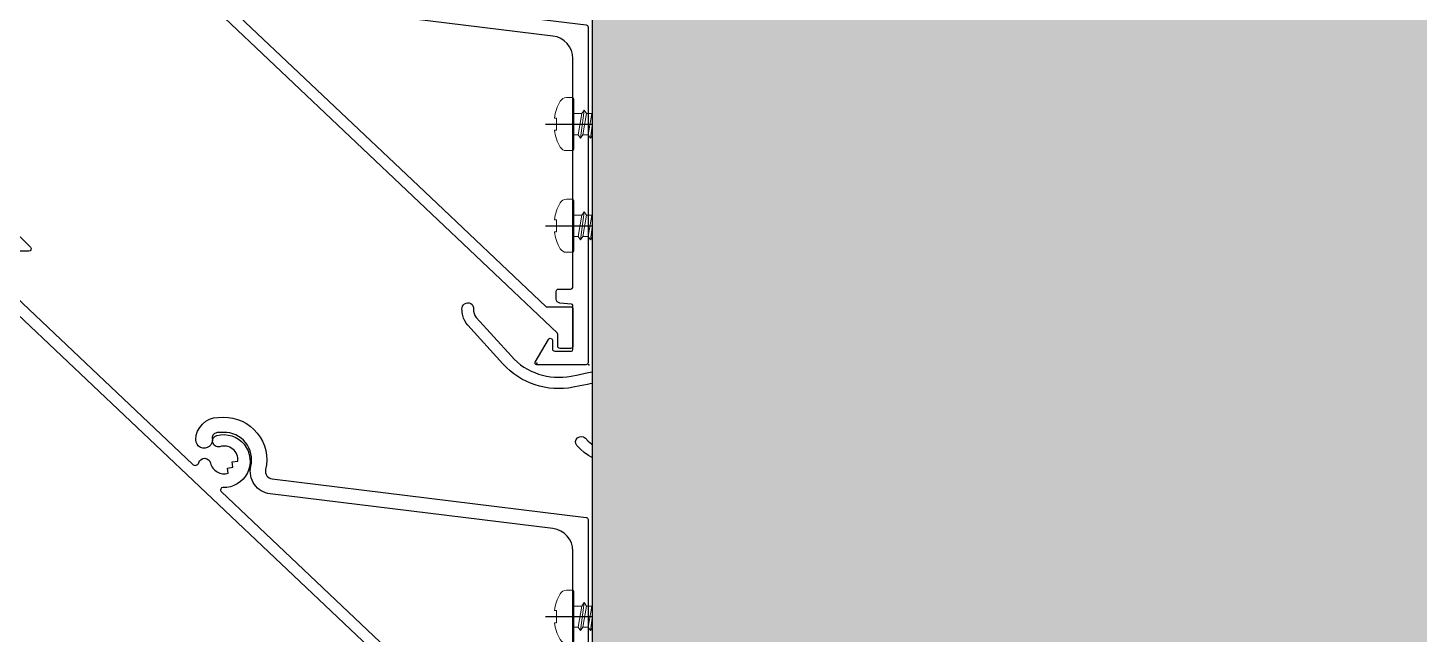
# Model space of a CAD drawing. Header units: millimetres. Extents: x 652937 to 1670132, y 1473552 to 2851037.
# Drawn here: x 708336.6 to 708520.1, y 1493266.8 to 1493346.8 of the extents above; entities that cross this region are included whole.
import ezdxf

# ---------------------------------------------------------------- set-up
doc = ezdxf.new("R2010")
doc.units = ezdxf.units.MM
doc.set_wipeout_variables(frame=1)
doc.linetypes.add('CENTER', pattern=[50.800000000000004, 31.75, -6.35, 6.35, -6.35])
doc.linetypes.add('HIDDEN', pattern=[0.375, 0.25, -0.125])
for name, color, linetype in [('010 - ASPG_ACCESSORIES_MAIN_COLOR_1', 7, 'Continuous'), ('010 - ASPG_EXTR_MAIN_COLOR_2', 7, 'Continuous'), ('010 - ASPG_FLASHING_HATCH_', 7, 'Continuous'), ('010 - ASPG_FLASHING_MAIN_COLOR_4', 7, 'Continuous'), ('010 - ASPG_FLASING_WIPEOUT_', 7, 'Continuous'), ('010 - ASPG_FRAMING_MAIN_COLOR_2', 7, 'Continuous'), ('010 - ASPG_FRAMING_SUB_COLOR_2', 7, 'Continuous'), ('010 - ASPG_FRAMING_WIPEOUT_', 7, 'Continuous'), ('BOLT & SCREW', 7, 'Continuous'), ('Center Line', 7, 'CENTER')]:
    doc.layers.add(name, color=color, linetype=linetype)
doc.layers.add('010 - ASPG_EXTR_DEF_SUB', color=7, linetype='Continuous', plot=False)
for name, color, linetype, lineweight in [('12-GRID', 7, 'CENTER', 13), ('A-230-M_FLOOR', 7, 'Continuous', 25), ('SCREW', 7, 'Continuous', 5)]:
    doc.layers.add(name, color=color, linetype=linetype, lineweight=lineweight)

# ---------------------------------------------------------------- blocks, each defined once
blk = doc.blocks.new('opening')
at = {"layer": 'A-230-M_FLOOR', "color": 7, "linetype": 'HIDDEN', "ltscale": 30}
blk.add_lwpolyline([(6.959782818565145, 13.7348898552591), (23.21289063012227, 1.69725772831589)], dxfattribs=at)
blk = doc.blocks.new('W-1-PP18-ST_ENT3_REV02_20260413-050421_PP18_ENT3_MAIN_PLAN')
at = {"color": 7, "xscale": 1000, "yscale": 1000, "zscale": 1000, "rotation": 90.00830806532032}
blk.add_blockref('opening', (9903.249421250308, -22408.60476810485), dxfattribs=at)
blk = doc.blocks.new('PZG35-9D5')
at = {"layer": 'Center Line', "color": 7}
blk.add_line((1.4210854715202e-14, 3.733653355866409), (1.4210854715202e-14, -10.53404386090006), dxfattribs=at)
at = {"layer": 'SCREW', "color": 7}
for p, q in [((-1.399999999999963, 2.842170943040401e-14), (-1.399999999999963, -1.090192378864657)), ((1.399999999999991, 0), (1.399999999999991, -0.5901923788647139)), ((-1.850000000000009, -1.399999999999977), (1.850000000000037, -0.8999999999999773)), ((-1.850000000000009, -1.399999999999977), (-1.399999999999963, -1.090192378864685)), ((-1.850000000000009, -1.399999999999977), (-1.399999999999963, -1.709807621135297)), ((-1.399999999999963, -1.090192378864685), (1.399999999999991, -0.5901923788646855)), ((-1.399999999999963, -1.709807621135297), (1.399999999999991, -1.209807621135297)), ((-1.399999999999963, -1.709807621135269), (-1.399999999999963, -2.390192378864697)), ((1.850000000000037, -0.8999999999999773), (1.399999999999991, -0.5901923788646855)), ((1.850000000000037, -0.8999999999999773), (1.399999999999991, -1.209807621135297)), ((1.399999999999991, -1.209807621135269), (1.399999999999991, -1.890192378864725)), ((-1.850000000000009, -2.699999999999989), (1.850000000000037, -2.199999999999989)), ((-1.850000000000009, -2.699999999999989), (-1.399999999999963, -2.390192378864697)), ((-1.850000000000009, -2.699999999999989), (-1.399999999999963, -3.009807621135309)), ((-1.399999999999963, -2.390192378864697), (1.399999999999991, -1.890192378864697)), ((-1.399999999999963, -3.009807621135309), (1.399999999999991, -2.509807621135309)), ((-1.399999999999963, -3.009807621135309), (-1.399999999999963, -3.690192378864708)), ((-1.399999999999963, -3.690192378864708), (-0.8446989986695002, -3.591031485769975)), ((0.5619885887190463, -3.339837273736322), (1.399999999999991, -3.190192378864708)), ((0.7141825614195483, -3.653488843051434), (1.850000000000037, -3.5)), ((1.850000000000037, -2.199999999999989), (1.399999999999991, -1.890192378864697)), ((1.850000000000037, -2.199999999999989), (1.399999999999991, -2.509807621135309)), ((1.399999999999991, -2.50980762113528), (1.399999999999991, -3.190192378864708)), ((1.850000000000037, -3.5), (1.399999999999991, -3.190192378864708)), ((1.850000000000037, -3.5), (1.399999999999991, -3.80980762113532)), ((-1.850000000000009, -4), (-1.399999999999963, -3.690192378864708)), ((-1.850000000000009, -4), (-0.9911470940920566, -3.883938796498938)), ((-1.850000000000009, -4), (-1.399999999999963, -4.30980762113532)), ((-1.399999999999963, -4.30980762113532), (-1.184865735341859, -4.271390788160659)), ((-1.399999999999963, -4.309807621135349), (-1.399999999999963, -8.099999999999966)), ((0.7141825614195483, -3.932275020881832), (1.399999999999991, -3.80980762113532)), ((0.7141825614195483, -4.612659778611231), (1.399999999999991, -4.49019237886472)), ((0.7141825614195483, -4.953488843051389), (1.850000000000037, -4.800000000000011)), ((0.7141825614195483, -5.232275020881843), (1.399999999999991, -5.109807621135332)), ((1.399999999999991, -3.809807621135349), (1.399999999999991, -4.490192378864691)), ((1.850000000000037, -4.800000000000011), (1.399999999999991, -4.49019237886472)), ((1.850000000000037, -4.800000000000011), (1.399999999999991, -5.109807621135332)), ((1.399999999999991, -5.109807621135332), (1.399999999999991, -8.099999999999966)), ((1.4210854715202e-14, -9.5), (-1.399999999999963, -8.099999999999966)), ((1.4210854715202e-14, -9.5), (1.399999999999991, -8.099999999999966))]:
    blk.add_line(p, q, dxfattribs=at)
blk.add_lwpolyline([(1.4210854715202e-14, -9.5), (0.7141825614195483, -5.232275020881843), (0.7141825614195483, -3.600899293750615, 0.4176573264866609), (0.4106596181599826, -3.300919979679151, 0.1081021898226624), (-0.8446989986694433, -3.591031485769975), (-1.399999999999991, -4.701675652739141)], format="xyb", dxfattribs=at)
blk = doc.blocks.new('*U9352')
at = {"layer": 'SCREW', "color": 7}
blk.add_lwpolyline([(3.026373332565058, 1.780836269555209, 0.09905967801670053), (0.7999999999999687, 2.546427498927414), (0.7999999999999687, 2.274284095813357), (-0.800000000000054, 2.274284095813357), (-0.800000000000054, 2.546427498927414, 0.09905967801670058), (-3.026373332565143, 1.780836269555209, 0.2665876613401604), (-3.500000000000043, 0.9556546004010897), (-3.500000000000043, 0.1999999999999886, 0.4142135623730938), (-3.300000000000054, 0), (3.299999999999997, 0, 0.4142135623731049), (3.499999999999986, 0.1999999999999886), (3.499999999999957, 0.9556546004010897, 0.2665876613401604)], format="xyb", close=True, dxfattribs=at)
blk.add_blockref('PZG35-9D5', (-1.4210854715202e-14, 0), dxfattribs=at)
blk = doc.blocks.new('*U9355')
at = {"color": 7}
blk.add_point((0, 0), dxfattribs=at)
at = {"layer": '010 - ASPG_ACCESSORIES_MAIN_COLOR_1', "color": 7}
blk.add_lwpolyline([(-39.69999999902211, -0.5999999995172398, 0.4142135623731156), (-39.99999999883585, -0.8999999995638059), (-39.99999999883585, -7.366962144914214, 0.5773502691897371), (-39.65044321701862, -7.568778847059366), (-36.64260295056738, -5.832201459393036, 0.7673269879794871), (-36.78520590183325, -5.299999999645297), (-37.89999999874271, -5.299999999645297, -0.4142135623735732), (-38.19999999902211, -4.999999999656938), (-38.19999999902211, -2.799999999587089, -0.4142135623730951), (-37.99999999883585, -2.59999999951724), (-32.18326623388566, -2.59999999951724, -0.3888787318530097), (-31.98402729420923, -2.782568851142787), (-31.8474567013327, -4.343577870872468, 0.3888787318530089), (-31.34935935237445, -4.799999999528882), (-30.29999999911524, -4.799999999528882, 0.4142135623732408), (-29.99999999883585, -4.499999999540523), (-29.99999999883585, -2.899999999505599, -0.4142135623731785), (-29.69999999902211, -2.59999999951724), (0.4107479506637901, -2.59999999951724, -0.3789692262628873), (3.38851808081381, -5.235465979035143), (7.952927200356498, -42.5207682372482, 0.4465929586642906), (11.6177961837966, -45.07649022702281, -0.4898018444424612), (16.07846395508386, -48.68238816667036), (16.06490363762714, -49.36225294566866, -0.1824796859550777), (15.80227640201338, -50.01801436272836, -0.2679491924113072), (15.32539491611533, -50.16829426406803, 1.122114645179816), (15.09990952932276, -52.3421093734276, 0.4050039718497206), (18.0645059288945, -49.40213623346681), (18.07806624681689, -48.72227145435209, 0.4898054953707174), (11.15966573380865, -43.12966807454978, -0.4465970485362636), (9.938031048281118, -42.27776159492242), (4.866356541635469, -0.8481197821154633, 0.3641755342157969), (4.570876519894227, -0.5999999995172398)], format="xyb", close=True, dxfattribs=at)
at = {"layer": '010 - ASPG_EXTR_DEF_SUB', "color": 7}
for p in [(-39.99999999883585, -0.4999999995172402), (43.44495566345738, -76.89999999944341), (43.44495566345738, -77.49999999954052)]:
    blk.add_point(p, dxfattribs=at)
at = {"layer": '010 - ASPG_EXTR_MAIN_COLOR_2', "color": 7}
blk.add_lwpolyline([(11.37409105408005, -48.15170148877115), (11.47245816211216, -47.43577758665815), (12.17779493960552, -47.55667202338264), (12.29266474000178, -46.78670596401826, -0.5355375090189683), (14.1918134491425, -49.16870282323253, 0.9915718169393263), (15.66379558271728, -49.57599316951273, 1.157025413028558), (8.792231505503878, -48.77291728999153, -0.6885576205791355), (8.274611146422103, -48.98797988444021), (-17.14292736421339, -22.16859813180672), (-32.34153279638849, -6.131750148785431), (-32.34153279638849, -2.899999981694054, 0.4143115081626392), (-32.64163311407901, -2.59999999951724), (-37.54163311352022, -2.59999999951724, 0.4141156188887998), (-37.84153278893791, -2.899999981635847), (-37.84153278893791, -4.299999988411218, 0.4142135623731781), (-37.54153279098682, -4.599999986478724), (-35.98884801496752, -4.599999986478724, -0.205894629290155), (-35.77110154624097, -4.693635078269653), (33.22969053988345, -77.49999999954052), (43.14495566324331, -77.49999999954052, 0.6681786376628355), (43.35708769806661, -76.98786796536915), (40.5215537941549, -74.1523340573247, 0.6681786381757795), (40.00942175951786, -74.36446609156592), (40.00942175951786, -75.99999999802712), (33.87471885257401, -75.99999999802712), (11.86384030175395, -52.7751643466243, -0.5583539238224016), (12.08261241135187, -51.95244935475676, 0.7662751832817146), (12.03674733010121, -50.39291741001107, -0.4385828234445206), (10.70630855322815, -48.05207626283555)], format="xyb", close=True, dxfattribs=at)
at = {"layer": 'SCREW', "color": 7, "rotation": 180}
for p in [(-21.64901723782532, -2.499999999924694), (-8.237076249206439, -2.499999999924694)]:
    blk.add_blockref('*U9352', p, dxfattribs=at)
blk = doc.blocks.new('*U8772')
at = {"color": 7}
blk.add_wipeout([(1234.0000000029718, 4.000000001237595), (60.00000000297587, 4.000000000000455), (60.00000000297587, 69.30000000000086), (1234.0000000029718, 69.300000001238)], dxfattribs=at).dxf.layer = '010 - ASPG_FRAMING_WIPEOUT_'
at = {"layer": '010 - ASPG_FRAMING_MAIN_COLOR_2', "color": 7}
blk.add_lwpolyline([(1204.000000004136, 69.30000000123734), (90.00000000181171, 69.3), (90.00000000181171, 6), (1204.000000004136, 6.000000001237343)], close=True, dxfattribs=at)
at = {"layer": '010 - ASPG_FRAMING_SUB_COLOR_2', "color": 7}
for points in [[(1234.000000002972, 4.000000001237343), (60.00000000297587, 4), (60.00000000297587, 69.3), (1234.000000002972, 69.30000000123734)], [(60.00000000297587, 2.000000000715772), (60.00000000297587, 4), (1234.000000002972, 4.000000001237343), (1234.000000002972, 2.000000001953115)]]:
    blk.add_lwpolyline(points, close=True, dxfattribs=at)
at = {"color": 7, "xscale": -1, "rotation": 180}
for p in [(1072.614698676858, 69.3), (1137.614698676858, 69.3)]:
    blk.add_blockref('*U9355', p, dxfattribs=at)
blk = doc.blocks.new('*U9351')
at = {"layer": '12-GRID', "color": 7, "linetype": 'CENTER'}
for p, q in [((5.684341886080801e-14, -6.200000000000029), (5.684341886080801e-14, 2.200000000000029)), ((-4.199999999999973, -2), (4.200000000000085, -2))]:
    blk.add_line(p, q, dxfattribs=at)
at = {"layer": 'BOLT & SCREW', "color": 7}
for p, q in [((-0.553537628269381, -1.771128018217196), (-1.767499999999847, -1.558125000000442)), ((-0.4577439635652332, -1.771128018217196), (-0.8837500000000146, -1.558125000000442)), ((-0.2288719817826677, -1.446462371730204), (-0.4418749999998197, -0.2325000000002947)), ((-0.2288719817826677, -1.542256036434869), (-0.4418749999998197, -1.116250000000048)), ((0.2288719817822642, -1.446462371730562), (0.4418749999996946, -0.2324999999999764)), ((0.2288719817822642, -1.542256036434869), (0.4418749999996946, -1.116250000000048)), ((0.4577439635647103, -1.771128018217196), (0.8837499999994917, -1.558125000000442)), ((0.5535376282692559, -1.771128018217196), (1.767500000000001, -1.558125000000124)), ((-0.553537628269381, -2.228871981782805), (-1.767500000000483, -2.441875000000354)), ((-0.4577439635652332, -2.228871981782805), (-0.8837500000000146, -2.441875000000354)), ((-0.2288719817826677, -2.457743963565131), (-0.4418749999998197, -2.883750000000271)), ((-0.2288719817821107, -2.553537628269438), (-0.4418749999998197, -3.767500000000023)), ((0.4418749999996946, -2.883750000000271), (0.2288719817829008, -2.457743963565131)), ((0.2288719817829008, -2.553537628269438), (0.4418749999999732, -3.767500000000023)), ((0.4577439635647103, -2.228871981782805), (0.8837500000001283, -2.441874999999877)), ((0.5535376282692559, -2.228871981782805), (1.767500000000001, -2.441874999999877))]:
    blk.add_line(p, q, dxfattribs=at)
for points in [[(-1.767500000000006, -1.558125000000442), (-0.8837500000001342, -1.558125000000442, 0.4142135623730394), (-0.4418749999998197, -1.116250000000048), (-0.4418749999998197, -0.2325000000002947), (0.4418749999996946, -0.2324999999999764), (0.4418749999996946, -1.116250000000048, 0.4142135623731505), (0.8837500000000089, -1.558125000000442), (1.76750000000012, -1.558125000000124), (1.76750000000012, -2.441874999999877), (0.8837500000000089, -2.441874999999877, 0.414213562373095), (0.4418749999996946, -2.883750000000271), (0.4418749999999732, -3.767500000000023), (-0.4418749999998197, -3.767500000000023), (-0.4418749999998197, -2.883750000000271, 0.4142135623730397), (-0.8837500000001342, -2.441875000000354), (-1.767500000000483, -2.441875000000354)], [(0.2288719817829008, -2.457743963565131, -0.414213562373095), (0.4577439635645909, -2.228871981782805), (0.5535376282692559, -2.228871981782805), (0.5535376282692559, -1.771128018217196), (0.4577439635645909, -1.771128018217196, -0.4142135623730951), (0.228871981782105, -1.542256036434869), (0.228871981782105, -1.446462371730562), (-0.2288719817826677, -1.446462371730204), (-0.2288719817826677, -1.542256036434869, -0.4142135623730951), (-0.4577439635649944, -1.771128018217196), (-0.553537628269381, -1.771128018217196), (-0.553537628269381, -2.228871981782805), (-0.4577439635649944, -2.228871981782805, -0.4142135623730951), (-0.2288719817826677, -2.457743963565131), (-0.2288719817822698, -2.553537628269438), (0.2288719817829008, -2.553537628269438)]]:
    blk.add_lwpolyline(points, format="xyb", close=True, dxfattribs=at)
blk.add_circle((5.684341886080801e-14, -2), 3.5, dxfattribs=at)
blk = doc.blocks.new('*U8773')
at = {"layer": '010 - ASPG_EXTR_DEF_SUB', "color": 7}
blk.add_point((975, -1.877964450613945e-10), dxfattribs=at)
at = {"layer": '010 - ASPG_EXTR_MAIN_COLOR_2', "color": 7}
for points in [[(920.561955856625, 33.06505110446531, 0.07704788012868193), (953.7415275620297, 68.43644483812321, -0.2476739044870795), (953.9891886156984, 68.567140371247), (955.9840893819928, 68.567140371247, -0.04413111325910057), (956.4728248161264, 68.50458020216254, -0.1258462906385483), (958.9636769010685, 67.20642238185908, -0.09885145914925667), (959.8173400671221, 66.03380806522844, -0.2058282691334744), (959.7936664214358, 61.20460651104739, -0.1151163694662807), (956.3683241284452, 57.18072180560492, 0.822373071447778), (957.4550462905318, 56.10392398619959, 0.109184526549196), (961.1486009340733, 60.55948756873775, 0.2083234795678962), (961.1894268463366, 66.64026457490334, 0.1005277992320483), (959.9723091390915, 68.31671042164024, 0.1451157280627245), (956.2923091310076, 70.06714037130521), (940.7587749278173, 70.06714037130521, 0.4336592857269459), (940.4594267569482, 69.74737493495857), (940.8413778650574, 63.96271307486975, 0.0820690263538202), (940.8636512933299, 63.86745857016584, 0.7206537881255028), (942.3290865048766, 63.97254170023305, 0.07922428198988747), (942.3377835312858, 64.06661670509428), (942.0687732263468, 68.14078645617636, -0.4336592857264138), (942.4679041211493, 68.567140371247), (950.8611929877661, 68.56714037130521, -0.6073848710044985), (951.3521102210507, 67.62217621307289, -0.04582868044492008), (932.7838222887367, 45.76076047349423, -0.5604921351226578)], [(1021.292309131008, 70.0671403712927), (1005.758774927817, 70.0671403712927, 0.4336592857269459), (1005.459426756948, 69.74737493494605), (1005.841377865057, 63.96271307485723, 0.0820690263538202), (1005.86365129333, 63.86745857015332, 0.7206537881255028), (1007.329086504877, 63.97254170022053, 0.07922428198988747), (1007.337783531286, 64.06661670508176), (1007.068773226347, 68.14078645616384, -0.4336592857264138), (1007.467904121149, 68.56714037123449), (1015.861192987766, 68.5671403712927, -0.6073848710044985), (1016.352110221051, 67.62217621306037, -0.04582868044492008), (997.7838222887367, 45.76076047348171, -0.5604921351226578), (997.2875053561293, 45.88571992113567, 0.3178599151680848), (994.2119114198722, 48.23749049507161, 0.9532878111822051), (994.0820726789534, 46.7159340954836, -2.423003988231831), (992.2580695222132, 44.8917371752773, 0.9523147976297285), (990.7363446820527, 44.76348824826847, 0.3008214087947553), (992.8898747372441, 41.75529025423886, -0.5604921351218277), (992.9835184067488, 41.2521240548681, -0.01942473842078824), (983.6239250916988, 33.4605261703705, -0.5525007933269362), (983.1474985848181, 33.63667257967019, 0.3444609008774969), (979.9894988052547, 36.2976786597733, 0.9520149233436535), (979.8615776561201, 34.77593409548128, -2.42318646531747), (978.0375749985687, 32.95193143758071, 0.9520149233867892), (976.5158304339275, 32.82401028873711, 0.2853998218446234), (978.4930240777321, 29.88851448257766, -0.5533776808031501), (978.5629085102119, 29.38496566236564, 0.03067395406819984), (963.4630128806457, 15.0572996453716, 0.4171002255848137), (964.114368729759, 5.272964204997621, 0.9355530918984264), (965.0966641549021, 6.406584819532796, -0.4344100119147308), (964.803354519885, 14.29476617467436, -0.01499848524836865), (971.9205648060888, 21.45455419171914, -0.7383485292466446), (974.917139344383, 19.76412730295989, 0.004917316774645771), (971.8066999851726, 4.8038641062317, 0.2636109069979271), (974.8802099335007, -4.460317215196923), (979.9957336951047, -9.084236265056902, 0.1258843890439943), (981.2677612504922, -9.753782964382921, 0.04427494949630078), (982.0895440597087, -9.866966023181234, 1.107654826573523), (982.1254592109472, -8.331805701729976, -0.2155958426847688), (981.0232266592793, -7.99102541706678), (975.8860520706512, -3.347536196421501, -0.2636109069978752), (973.2782254475169, 4.512981288412917, -0.004854851929905817), (976.34138361644, 19.2550769998211, 0.2339601468136614), (975.8154424866661, 21.95487343803826, -0.2408104543272742), (975.7103134100325, 24.90310810668008, -0.1041570884704408), (975.7846048693173, 25.00194829800013), (977.99301963998, 26.93374890844417, -0.2290212912668875), (980.7006792640314, 26.88725557008139, -0.3817208427142056), (985.2736195935868, 9.069098417401179, 0.9773819303748196), (986.6203112956136, 8.407760736228298, 0.3611050424324235), (982.4081621826626, 27.50327562539452, -0.4961260631527202), (982.4429225292988, 30.68812541726358, 0.003188108562510474), (984.0558096300811, 31.90200527401022, -0.00282652430436861), (985.561955856625, 33.06505110445279, 0.07704788012868193), (1018.74152756203, 68.43644483811069, -0.2476739044870795), (1018.989188615698, 68.56714037123449), (1020.984089381993, 68.56714037123449, -0.04413111325910057)]]:
    blk.add_lwpolyline(points, format="xyb", dxfattribs=at)
at = {"color": 7, "rotation": 179.999999999989}
for p in [(994.0868637450039, 42.88714037124147), (979.8663687226363, 30.94714037123914)]:
    blk.add_blockref('*U9351', p, dxfattribs=at)
blk = doc.blocks.new('W-1-PP18-ST_ENT3_REV02_20260413-054934_PP18_ENT3_ASPG_MAIN_PL')
at = {"color": 7, "rotation": 90}
blk.add_blockref('*U8772', (8152.999999998603, -448), dxfattribs=at)
at = {"color": 7, "xscale": -1, "rotation": 270}
blk.add_blockref('*U8773', (8076.333037853707, -325.1522634674329), dxfattribs=at)
blk = doc.blocks.new('*U9127')
at = {"color": 7}
blk.add_wipeout([(0, 69.29999999994834), (1720.2999999973088, 69.29999999997608), (1598.9999999975416, -51.99999999996953), (0, -51.99999999999727)], dxfattribs=at).dxf.layer = '010 - ASPG_FLASING_WIPEOUT_'
at = {"layer": '010 - ASPG_FLASHING_HATCH_'}
h = blk.add_hatch(dxfattribs=at)
h.set_pattern_fill('DOTS', scale=0.1)
h.set_pattern_definition([(0, (0, 0), (3.96875, 7.9375), [0, -7.9375])])
h.paths.add_polyline_path([(-2.8421709430404e-14, 69.29999999999998), (1720.299999997487, 69.3000000000267), (1598.99999999772, -51.9999999999733), (3.155443620884047e-30, -52.00000000000001)])
at = {"layer": '010 - ASPG_FLASHING_MAIN_COLOR_4', "color": 7}
blk.add_lwpolyline([(-2.8421709430404e-14, 69.29999999999998), (1720.299999997487, 69.3000000000267), (1598.99999999772, -51.9999999999733), (3.155443620884047e-30, -52.00000000000001)], close=True, dxfattribs=at)
blk = doc.blocks.new('W-1-PP18-ST_ENT3_REV02_20260618-221618_LOPF_FLASHING')
at = {"color": 7, "rotation": 90}
blk.add_blockref('*U9127', (8286.52158245095, -398.8428310141899), dxfattribs=at)

msp = doc.modelspace()

# ---------------------------------------------------------------- block references
at = {"color": 7}
msp.add_blockref('W-1-PP18-ST_ENT3_REV02_20260413-050421_PP18_ENT3_MAIN_PLAN', (700327.4221813822, 1492652.712323123), dxfattribs=at)

# ---------------------------------------------------------------- next in the draw order: block references
msp.add_blockref('W-1-PP18-ST_ENT3_REV02_20260413-054934_PP18_ENT3_ASPG_MAIN_PL', (700327.4221813822, 1492652.712323123), dxfattribs=at)

# ---------------------------------------------------------------- next in the draw order: block references
msp.add_blockref('W-1-PP18-ST_ENT3_REV02_20260618-221618_LOPF_FLASHING', (700193.9005989314, 1492603.555154138), dxfattribs=at)

doc.saveas('drawing.dxf')
